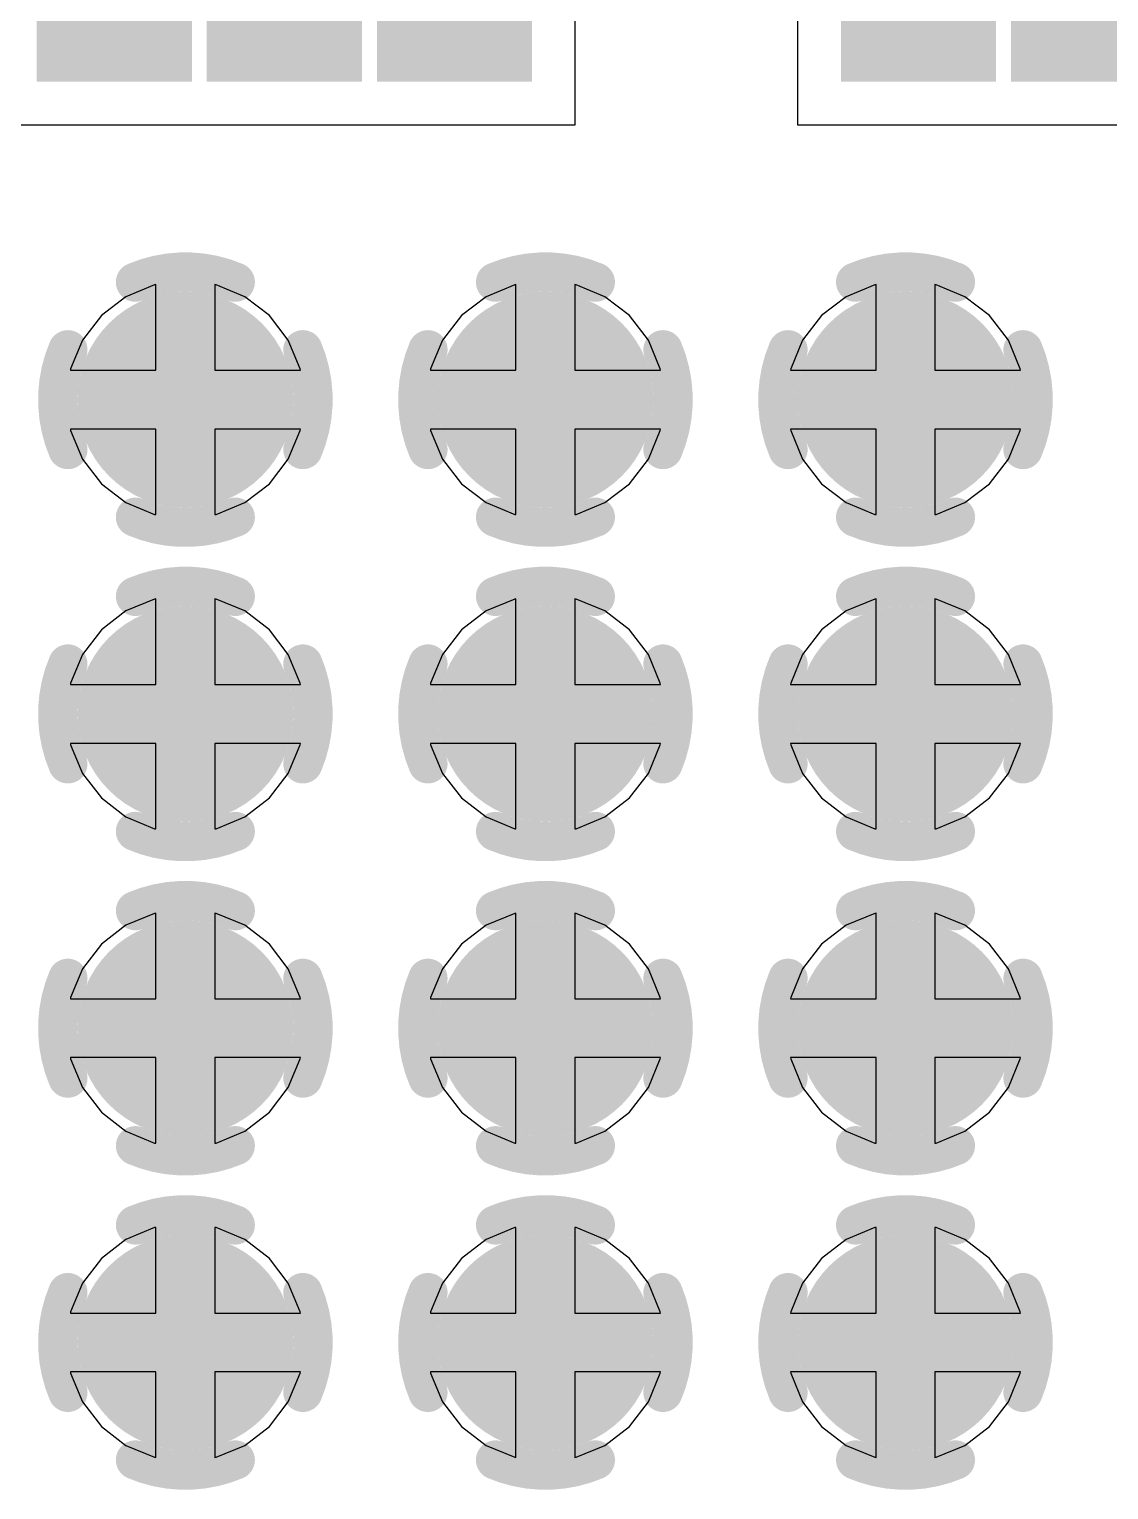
# Model space of a CAD drawing. Extents: x 68.2 to 119.3, y 46.6 to 104.3.
# Drawn here: x 100.71 to 107.69, y 60.52 to 69.96 of the extents above; entities that cross this region are included whole.
import ezdxf

# ---------------------------------------------------------------- set-up
doc = ezdxf.new("R2010")
doc.units = 0
doc.layers.get('0').update_dxf_attribs({"linetype": 'CONTINUOUS'})
for name, color, linetype in [('BOTTOMLAYER', 5, 'CONTINUOUS'), ('BOTTOMSOLDER', 6, 'CONTINUOUS'), ('INTERNALPLANE1', 76, 'CONTINUOUS'), ('INTERNALPLANE2', 16, 'CONTINUOUS'), ('MULTILAYER', 9, 'CONTINUOUS'), ('TOPLAYER', 1, 'CONTINUOUS'), ('TOPPASTE', 8, 'CONTINUOUS'), ('TOPSOLDER', 216, 'CONTINUOUS')]:
    doc.layers.add(name, color=color, linetype=linetype)

# ---------------------------------------------------------------- blocks, each defined once
blk = doc.blocks.new('NEO_M8N_10')
at = {"layer": 'TOPLAYER'}
for points in [[(4, 13.2), (4, 11.2), (4.8, 13.2), (4.8, 11.2)], [(5.1, 13.2), (5.1, 11.2), (5.9, 13.2), (5.9, 11.2)], [(6.2, 13.2), (6.2, 11.2), (7, 13.2), (7, 11.2)], [(9.2, 13.2), (9.2, 11.2), (10, 13.2), (10, 11.2)], [(10.3, 13.2), (10.3, 11.2), (11.1, 13.2), (11.1, 11.2)]]:
    blk.add_solid(points, dxfattribs=at)
at = {"layer": 'TOPPASTE'}
for points in [[(4, 13.2), (4, 11.2), (4.8, 13.2), (4.8, 11.2)], [(5.1, 13.2), (5.1, 11.2), (5.9, 13.2), (5.9, 11.2)], [(6.2, 13.2), (6.2, 11.2), (7, 13.2), (7, 11.2)], [(9.2, 13.2), (9.2, 11.2), (10, 13.2), (10, 11.2)], [(10.3, 13.2), (10.3, 11.2), (11.1, 13.2), (11.1, 11.2)]]:
    blk.add_solid(points, dxfattribs=at)
at = {"layer": 'TOPSOLDER'}
for points in [[(3.8984, 13.3016), (3.8984, 11.0984), (4.9016, 13.3016), (4.9016, 11.0984)], [(4.9984, 13.3016), (4.9984, 11.0984), (6.0016, 13.3016), (6.0016, 11.0984)], [(6.0984, 13.3016), (6.0984, 11.0984), (7.1016, 13.3016), (7.1016, 11.0984)], [(9.0984, 13.3016), (9.0984, 11.0984), (10.1016, 13.3016), (10.1016, 11.0984)], [(10.1984, 13.3016), (10.1984, 11.0984), (11.2016, 13.3016), (11.2016, 11.0984)]]:
    blk.add_solid(points, dxfattribs=at)

msp = doc.modelspace()

# ---------------------------------------------------------------- linework, layer by layer
at = {"layer": 'BOTTOMLAYER'}
for p, q in [((101.5237, 68.3064), (101.3384, 68.2296)), ((101.5322, 68.3075), (101.5237, 68.3064)), ((101.5322, 67.7545), (101.5322, 68.3075)), ((101.9216, 68.3064), (101.9132, 68.3075)), ((101.9132, 68.3075), (101.9132, 67.7545)), ((102.107, 68.2296), (101.9216, 68.3064)), ((103.8521, 68.3064), (103.6667, 68.2296)), ((103.8605, 68.3075), (103.8521, 68.3064)), ((103.8605, 67.7545), (103.8605, 68.3075)), ((104.2499, 68.3064), (104.2415, 68.3075)), ((104.2415, 68.3075), (104.2415, 67.7545)), ((104.4353, 68.2296), (104.2499, 68.3064)), ((106.1804, 68.3064), (105.995, 68.2296)), ((106.1888, 68.3075), (106.1804, 68.3064)), ((106.1888, 67.7545), (106.1888, 68.3075)), ((106.5783, 68.3064), (106.5698, 68.3075)), ((106.5698, 68.3075), (106.5698, 67.7545)), ((106.7636, 68.2296), (106.5783, 68.3064)), ((101.3384, 68.2296), (101.1792, 68.1075)), ((102.2661, 68.1075), (102.107, 68.2296)), ((103.6667, 68.2296), (103.5075, 68.1075)), ((104.5945, 68.1075), (104.4353, 68.2296)), ((105.995, 68.2296), (105.8359, 68.1075)), ((106.9228, 68.1075), (106.7636, 68.2296)), ((101.1792, 68.1075), (101.0571, 67.9483)), ((102.3883, 67.9483), (102.2661, 68.1075)), ((103.5075, 68.1075), (103.3854, 67.9483)), ((104.7166, 67.9483), (104.5945, 68.1075)), ((105.8359, 68.1075), (105.7137, 67.9483)), ((107.0449, 67.9483), (106.9228, 68.1075)), ((101.0571, 67.9483), (100.9803, 67.7629)), ((102.4651, 67.7629), (102.3883, 67.9483)), ((103.3854, 67.9483), (103.3086, 67.7629)), ((104.7934, 67.7629), (104.7166, 67.9483)), ((105.7137, 67.9483), (105.6369, 67.7629)), ((107.1217, 67.7629), (107.0449, 67.9483)), ((100.9803, 67.7629), (100.9792, 67.7545)), ((100.9792, 67.7545), (101.5322, 67.7545)), ((101.9132, 67.7545), (102.4662, 67.7545)), ((102.4662, 67.7545), (102.4651, 67.7629)), ((103.3086, 67.7629), (103.3075, 67.7545)), ((103.3075, 67.7545), (103.8605, 67.7545)), ((104.2415, 67.7545), (104.7945, 67.7545)), ((104.7945, 67.7545), (104.7934, 67.7629)), ((105.6369, 67.7629), (105.6358, 67.7545)), ((105.6358, 67.7545), (106.1888, 67.7545)), ((106.5698, 67.7545), (107.1228, 67.7545)), ((107.1228, 67.7545), (107.1217, 67.7629)), ((101.5322, 67.3735), (100.9792, 67.3735)), ((100.9792, 67.3735), (100.9803, 67.3651)), ((100.9803, 67.3651), (101.0571, 67.1797)), ((101.5322, 66.8205), (101.5322, 67.3735)), ((102.4662, 67.3735), (101.9132, 67.3735)), ((101.9132, 67.3735), (101.9132, 66.8205)), ((102.3883, 67.1797), (102.4651, 67.3651)), ((102.4651, 67.3651), (102.4662, 67.3735)), ((103.8605, 67.3735), (103.3075, 67.3735)), ((103.3075, 67.3735), (103.3086, 67.3651)), ((103.3086, 67.3651), (103.3854, 67.1797)), ((103.8605, 66.8205), (103.8605, 67.3735)), ((104.7945, 67.3735), (104.2415, 67.3735)), ((104.2415, 67.3735), (104.2415, 66.8205)), ((104.7166, 67.1797), (104.7934, 67.3651)), ((104.7934, 67.3651), (104.7945, 67.3735)), ((106.1888, 67.3735), (105.6358, 67.3735)), ((105.6358, 67.3735), (105.6369, 67.3651)), ((105.6369, 67.3651), (105.7137, 67.1797)), ((106.1888, 66.8205), (106.1888, 67.3735)), ((107.1228, 67.3735), (106.5698, 67.3735)), ((106.5698, 67.3735), (106.5698, 66.8205)), ((107.0449, 67.1797), (107.1217, 67.3651)), ((107.1217, 67.3651), (107.1228, 67.3735)), ((101.0571, 67.1797), (101.1792, 67.0205)), ((102.2661, 67.0205), (102.3883, 67.1797)), ((103.3854, 67.1797), (103.5075, 67.0205)), ((104.5945, 67.0205), (104.7166, 67.1797)), ((105.7137, 67.1797), (105.8359, 67.0205)), ((106.9228, 67.0205), (107.0449, 67.1797)), ((101.1792, 67.0205), (101.3384, 66.8984)), ((102.107, 66.8984), (102.2661, 67.0205)), ((103.5075, 67.0205), (103.6667, 66.8984)), ((104.4353, 66.8984), (104.5945, 67.0205)), ((105.8359, 67.0205), (105.995, 66.8984)), ((106.7636, 66.8984), (106.9228, 67.0205)), ((101.3384, 66.8984), (101.5237, 66.8216)), ((101.9216, 66.8216), (102.107, 66.8984)), ((103.6667, 66.8984), (103.8521, 66.8216)), ((104.2499, 66.8216), (104.4353, 66.8984)), ((105.995, 66.8984), (106.1804, 66.8216)), ((106.5783, 66.8216), (106.7636, 66.8984)), ((101.5237, 66.8216), (101.5322, 66.8205)), ((101.9132, 66.8205), (101.9216, 66.8216)), ((103.8521, 66.8216), (103.8605, 66.8205)), ((104.2415, 66.8205), (104.2499, 66.8216)), ((106.1804, 66.8216), (106.1888, 66.8205)), ((106.5698, 66.8205), (106.5783, 66.8216)), ((101.5238, 66.2744), (101.3384, 66.1976)), ((101.5322, 66.2755), (101.5238, 66.2744)), ((101.5322, 65.7225), (101.5322, 66.2755)), ((101.9216, 66.2744), (101.9132, 66.2755)), ((101.9132, 66.2755), (101.9132, 65.7225)), ((102.107, 66.1976), (101.9216, 66.2744)), ((103.8521, 66.2744), (103.6667, 66.1976)), ((103.8605, 66.2755), (103.8521, 66.2744)), ((103.8605, 65.7225), (103.8605, 66.2755)), ((104.2499, 66.2744), (104.2415, 66.2755)), ((104.2415, 66.2755), (104.2415, 65.7225)), ((104.4353, 66.1976), (104.2499, 66.2744)), ((106.1804, 66.2744), (105.995, 66.1976)), ((106.1888, 66.2755), (106.1804, 66.2744)), ((106.1888, 65.7225), (106.1888, 66.2755)), ((106.5783, 66.2744), (106.5698, 66.2755)), ((106.5698, 66.2755), (106.5698, 65.7225)), ((106.7636, 66.1976), (106.5783, 66.2744)), ((101.3384, 66.1976), (101.1792, 66.0755)), ((102.2661, 66.0755), (102.107, 66.1976)), ((103.6667, 66.1976), (103.5075, 66.0755)), ((104.5945, 66.0755), (104.4353, 66.1976)), ((105.995, 66.1976), (105.8359, 66.0755)), ((106.9228, 66.0755), (106.7636, 66.1976)), ((101.1792, 66.0755), (101.0571, 65.9163)), ((102.3883, 65.9163), (102.2661, 66.0755)), ((103.5075, 66.0755), (103.3854, 65.9163)), ((104.7166, 65.9163), (104.5945, 66.0755)), ((105.8359, 66.0755), (105.7137, 65.9163)), ((107.0449, 65.9163), (106.9228, 66.0755)), ((101.0571, 65.9163), (100.9803, 65.7309)), ((102.4651, 65.7309), (102.3883, 65.9163)), ((103.3854, 65.9163), (103.3086, 65.7309)), ((104.7934, 65.7309), (104.7166, 65.9163)), ((105.7137, 65.9163), (105.6369, 65.7309)), ((107.1217, 65.7309), (107.0449, 65.9163)), ((100.9803, 65.7309), (100.9792, 65.7225)), ((102.4662, 65.7225), (102.4651, 65.7309)), ((103.3086, 65.7309), (103.3075, 65.7225)), ((104.7945, 65.7225), (104.7934, 65.7309)), ((105.6369, 65.7309), (105.6358, 65.7225)), ((107.1228, 65.7225), (107.1217, 65.7309)), ((100.9792, 65.7225), (101.5322, 65.7225)), ((101.9132, 65.7225), (102.4662, 65.7225)), ((103.3075, 65.7225), (103.8605, 65.7225)), ((104.2415, 65.7225), (104.7945, 65.7225)), ((105.6358, 65.7225), (106.1888, 65.7225)), ((106.5698, 65.7225), (107.1228, 65.7225)), ((101.5322, 65.3415), (100.9792, 65.3415)), ((100.9792, 65.3415), (100.9803, 65.3331)), ((100.9803, 65.3331), (101.0571, 65.1477)), ((101.5322, 64.7885), (101.5322, 65.3415)), ((102.4662, 65.3415), (101.9132, 65.3415)), ((101.9132, 65.3415), (101.9132, 64.7885)), ((102.3883, 65.1477), (102.4651, 65.3331)), ((102.4651, 65.3331), (102.4662, 65.3415)), ((103.8605, 65.3415), (103.3075, 65.3415)), ((103.3075, 65.3415), (103.3086, 65.3331)), ((103.3086, 65.3331), (103.3854, 65.1477)), ((103.8605, 64.7885), (103.8605, 65.3415)), ((104.7945, 65.3415), (104.2415, 65.3415)), ((104.2415, 65.3415), (104.2415, 64.7885)), ((104.7166, 65.1477), (104.7934, 65.3331)), ((104.7934, 65.3331), (104.7945, 65.3415)), ((106.1888, 65.3415), (105.6358, 65.3415)), ((105.6358, 65.3415), (105.6369, 65.3331)), ((105.6369, 65.3331), (105.7137, 65.1477)), ((106.1888, 64.7885), (106.1888, 65.3415)), ((107.1228, 65.3415), (106.5698, 65.3415)), ((106.5698, 65.3415), (106.5698, 64.7885)), ((107.0449, 65.1477), (107.1217, 65.3331)), ((107.1217, 65.3331), (107.1228, 65.3415)), ((101.0571, 65.1477), (101.1792, 64.9885)), ((102.2661, 64.9885), (102.3883, 65.1477)), ((103.3854, 65.1477), (103.5075, 64.9885)), ((104.5945, 64.9885), (104.7166, 65.1477)), ((105.7137, 65.1477), (105.8359, 64.9885)), ((106.9228, 64.9885), (107.0449, 65.1477)), ((101.1792, 64.9885), (101.3384, 64.8664)), ((102.107, 64.8664), (102.2661, 64.9885)), ((103.5075, 64.9885), (103.6667, 64.8664)), ((104.4353, 64.8664), (104.5945, 64.9885)), ((105.8359, 64.9885), (105.995, 64.8664)), ((106.7636, 64.8664), (106.9228, 64.9885)), ((101.3384, 64.8664), (101.5238, 64.7896)), ((101.5238, 64.7896), (101.5322, 64.7885)), ((101.9132, 64.7885), (101.9216, 64.7896)), ((101.9216, 64.7896), (102.107, 64.8664)), ((103.6667, 64.8664), (103.8521, 64.7896)), ((103.8521, 64.7896), (103.8605, 64.7885)), ((104.2415, 64.7885), (104.2499, 64.7896)), ((104.2499, 64.7896), (104.4353, 64.8664)), ((105.995, 64.8664), (106.1804, 64.7896)), ((106.1804, 64.7896), (106.1888, 64.7885)), ((106.5698, 64.7885), (106.5783, 64.7896)), ((106.5783, 64.7896), (106.7636, 64.8664)), ((101.5238, 64.2424), (101.3384, 64.1656)), ((101.5322, 64.2435), (101.5238, 64.2424)), ((101.5322, 63.6905), (101.5322, 64.2435)), ((101.9216, 64.2424), (101.9132, 64.2435)), ((101.9132, 64.2435), (101.9132, 63.6905)), ((102.107, 64.1656), (101.9216, 64.2424)), ((103.8521, 64.2424), (103.6667, 64.1656)), ((103.8605, 64.2435), (103.8521, 64.2424)), ((103.8605, 63.6905), (103.8605, 64.2435)), ((104.2499, 64.2424), (104.2415, 64.2435)), ((104.2415, 64.2435), (104.2415, 63.6905)), ((104.4353, 64.1656), (104.2499, 64.2424)), ((106.1804, 64.2424), (105.9951, 64.1656)), ((106.1888, 64.2435), (106.1804, 64.2424)), ((106.1888, 63.6905), (106.1888, 64.2435)), ((106.5783, 64.2424), (106.5698, 64.2435)), ((106.5698, 64.2435), (106.5698, 63.6905)), ((106.7636, 64.1656), (106.5783, 64.2424)), ((101.3384, 64.1656), (101.1792, 64.0435)), ((102.2662, 64.0435), (102.107, 64.1656)), ((103.6667, 64.1656), (103.5076, 64.0435)), ((104.5945, 64.0435), (104.4353, 64.1656)), ((105.9951, 64.1656), (105.8359, 64.0435)), ((106.9228, 64.0435), (106.7636, 64.1656)), ((101.1792, 64.0435), (101.0571, 63.8843)), ((102.3883, 63.8843), (102.2662, 64.0435)), ((103.5076, 64.0435), (103.3854, 63.8843)), ((104.7166, 63.8843), (104.5945, 64.0435)), ((105.8359, 64.0435), (105.7137, 63.8843)), ((107.045, 63.8843), (106.9228, 64.0435)), ((101.0571, 63.8843), (100.9803, 63.6989)), ((102.4651, 63.6989), (102.3883, 63.8843)), ((103.3854, 63.8843), (103.3086, 63.6989)), ((104.7934, 63.6989), (104.7166, 63.8843)), ((105.7137, 63.8843), (105.637, 63.6989)), ((107.1217, 63.6989), (107.045, 63.8843)), ((100.9803, 63.6989), (100.9792, 63.6905)), ((100.9792, 63.6905), (101.5322, 63.6905)), ((101.9132, 63.6905), (102.4662, 63.6905)), ((102.4662, 63.6905), (102.4651, 63.6989)), ((103.3086, 63.6989), (103.3075, 63.6905)), ((103.3075, 63.6905), (103.8605, 63.6905)), ((104.2415, 63.6905), (104.7945, 63.6905)), ((104.7945, 63.6905), (104.7934, 63.6989)), ((105.637, 63.6989), (105.6358, 63.6905)), ((105.6358, 63.6905), (106.1888, 63.6905)), ((106.5698, 63.6905), (107.1228, 63.6905)), ((107.1228, 63.6905), (107.1217, 63.6989)), ((101.5322, 63.3095), (100.9792, 63.3095)), ((100.9792, 63.3095), (100.9803, 63.3011)), ((100.9803, 63.3011), (101.0571, 63.1157)), ((101.5322, 62.7565), (101.5322, 63.3095)), ((102.4662, 63.3095), (101.9132, 63.3095)), ((101.9132, 63.3095), (101.9132, 62.7565)), ((102.3883, 63.1157), (102.4651, 63.3011)), ((102.4651, 63.3011), (102.4662, 63.3095)), ((103.8605, 63.3095), (103.3075, 63.3095)), ((103.3075, 63.3095), (103.3086, 63.3011)), ((103.3086, 63.3011), (103.3854, 63.1157)), ((103.8605, 62.7565), (103.8605, 63.3095)), ((104.7945, 63.3095), (104.2415, 63.3095)), ((104.2415, 63.3095), (104.2415, 62.7565)), ((104.7166, 63.1157), (104.7934, 63.3011)), ((104.7934, 63.3011), (104.7945, 63.3095)), ((106.1888, 63.3095), (105.6358, 63.3095)), ((105.6358, 63.3095), (105.637, 63.3011)), ((105.637, 63.3011), (105.7137, 63.1157)), ((106.1888, 62.7565), (106.1888, 63.3095)), ((107.1228, 63.3095), (106.5698, 63.3095)), ((106.5698, 63.3095), (106.5698, 62.7565)), ((107.045, 63.1157), (107.1217, 63.3011)), ((107.1217, 63.3011), (107.1228, 63.3095)), ((101.0571, 63.1157), (101.1792, 62.9565)), ((102.2662, 62.9565), (102.3883, 63.1157)), ((103.3854, 63.1157), (103.5076, 62.9565)), ((104.5945, 62.9565), (104.7166, 63.1157)), ((105.7137, 63.1157), (105.8359, 62.9565)), ((106.9228, 62.9565), (107.045, 63.1157)), ((101.1792, 62.9565), (101.3384, 62.8344)), ((102.107, 62.8344), (102.2662, 62.9565)), ((103.5076, 62.9565), (103.6667, 62.8344)), ((104.4353, 62.8344), (104.5945, 62.9565)), ((105.8359, 62.9565), (105.9951, 62.8344)), ((106.7636, 62.8344), (106.9228, 62.9565)), ((101.3384, 62.8344), (101.5238, 62.7576)), ((101.9216, 62.7576), (102.107, 62.8344)), ((103.6667, 62.8344), (103.8521, 62.7576)), ((104.2499, 62.7576), (104.4353, 62.8344)), ((105.9951, 62.8344), (106.1804, 62.7576)), ((106.5783, 62.7576), (106.7636, 62.8344)), ((101.5238, 62.7576), (101.5322, 62.7565)), ((101.9132, 62.7565), (101.9216, 62.7576)), ((103.8521, 62.7576), (103.8605, 62.7565)), ((104.2415, 62.7565), (104.2499, 62.7576)), ((106.1804, 62.7576), (106.1888, 62.7565)), ((106.5698, 62.7565), (106.5783, 62.7576)), ((101.5238, 62.2104), (101.3384, 62.1336)), ((101.5322, 62.2115), (101.5238, 62.2104)), ((101.5322, 61.6585), (101.5322, 62.2115)), ((101.9216, 62.2104), (101.9132, 62.2115)), ((101.9132, 62.2115), (101.9132, 61.6585)), ((102.107, 62.1336), (101.9216, 62.2104)), ((103.8521, 62.2104), (103.6667, 62.1336)), ((103.8605, 62.2115), (103.8521, 62.2104)), ((103.8605, 61.6585), (103.8605, 62.2115)), ((104.2499, 62.2104), (104.2415, 62.2115)), ((104.2415, 62.2115), (104.2415, 61.6585)), ((104.4353, 62.1336), (104.2499, 62.2104)), ((106.1804, 62.2104), (105.9951, 62.1336)), ((106.1889, 62.2115), (106.1804, 62.2104)), ((106.1889, 61.6585), (106.1889, 62.2115)), ((106.5783, 62.2104), (106.5699, 62.2115)), ((106.5699, 62.2115), (106.5699, 61.6585)), ((106.7636, 62.1336), (106.5783, 62.2104)), ((101.3384, 62.1336), (101.1792, 62.0115)), ((102.2662, 62.0115), (102.107, 62.1336)), ((103.6667, 62.1336), (103.5076, 62.0115)), ((104.5945, 62.0115), (104.4353, 62.1336)), ((105.9951, 62.1336), (105.8359, 62.0115)), ((106.9228, 62.0115), (106.7636, 62.1336)), ((101.1792, 62.0115), (101.0571, 61.8523)), ((102.3883, 61.8523), (102.2662, 62.0115)), ((103.5076, 62.0115), (103.3854, 61.8523)), ((104.7166, 61.8523), (104.5945, 62.0115)), ((105.8359, 62.0115), (105.7138, 61.8523)), ((107.045, 61.8523), (106.9228, 62.0115)), ((101.0571, 61.8523), (100.9803, 61.6669)), ((102.4651, 61.6669), (102.3883, 61.8523)), ((103.3854, 61.8523), (103.3086, 61.6669)), ((104.7934, 61.6669), (104.7166, 61.8523)), ((105.7138, 61.8523), (105.637, 61.6669)), ((107.1217, 61.6669), (107.045, 61.8523)), ((100.9803, 61.6669), (100.9792, 61.6585)), ((100.9792, 61.6585), (101.5322, 61.6585)), ((101.9132, 61.6585), (102.4662, 61.6585)), ((102.4662, 61.6585), (102.4651, 61.6669)), ((103.3086, 61.6669), (103.3075, 61.6585)), ((103.3075, 61.6585), (103.8605, 61.6585)), ((104.2415, 61.6585), (104.7945, 61.6585)), ((104.7945, 61.6585), (104.7934, 61.6669)), ((105.637, 61.6669), (105.6359, 61.6585)), ((105.6359, 61.6585), (106.1889, 61.6585)), ((106.5699, 61.6585), (107.1229, 61.6585)), ((107.1229, 61.6585), (107.1217, 61.6669)), ((101.5322, 61.2775), (100.9792, 61.2775)), ((100.9792, 61.2775), (100.9803, 61.2691)), ((100.9803, 61.2691), (101.0571, 61.0837)), ((101.5322, 60.7245), (101.5322, 61.2775)), ((102.4662, 61.2775), (101.9132, 61.2775)), ((101.9132, 61.2775), (101.9132, 60.7245)), ((102.3883, 61.0837), (102.4651, 61.2691)), ((102.4651, 61.2691), (102.4662, 61.2775)), ((103.8605, 61.2775), (103.3075, 61.2775)), ((103.3075, 61.2775), (103.3086, 61.2691)), ((103.3086, 61.2691), (103.3854, 61.0837)), ((103.8605, 60.7245), (103.8605, 61.2775)), ((104.7945, 61.2775), (104.2415, 61.2775)), ((104.2415, 61.2775), (104.2415, 60.7245)), ((104.7166, 61.0837), (104.7934, 61.2691)), ((104.7934, 61.2691), (104.7945, 61.2775)), ((106.1889, 61.2775), (105.6359, 61.2775)), ((105.6359, 61.2775), (105.637, 61.2691)), ((105.637, 61.2691), (105.7138, 61.0837)), ((106.1889, 60.7245), (106.1889, 61.2775)), ((107.1229, 61.2775), (106.5699, 61.2775)), ((106.5699, 61.2775), (106.5699, 60.7245)), ((107.045, 61.0837), (107.1217, 61.2691)), ((107.1217, 61.2691), (107.1229, 61.2775)), ((101.0571, 61.0837), (101.1792, 60.9245)), ((102.2662, 60.9245), (102.3883, 61.0837)), ((103.3854, 61.0837), (103.5076, 60.9245)), ((104.5945, 60.9245), (104.7166, 61.0837)), ((105.7138, 61.0837), (105.8359, 60.9245)), ((106.9228, 60.9245), (107.045, 61.0837)), ((101.1792, 60.9245), (101.3384, 60.8024)), ((102.107, 60.8024), (102.2662, 60.9245)), ((103.5076, 60.9245), (103.6667, 60.8024)), ((104.4353, 60.8024), (104.5945, 60.9245)), ((105.8359, 60.9245), (105.9951, 60.8024)), ((106.7636, 60.8024), (106.9228, 60.9245)), ((101.3384, 60.8024), (101.5238, 60.7256)), ((101.5238, 60.7256), (101.5322, 60.7245)), ((101.9132, 60.7245), (101.9216, 60.7256)), ((101.9216, 60.7256), (102.107, 60.8024)), ((103.6667, 60.8024), (103.8521, 60.7256)), ((103.8521, 60.7256), (103.8605, 60.7245)), ((104.2415, 60.7245), (104.2499, 60.7256)), ((104.2499, 60.7256), (104.4353, 60.8024)), ((105.9951, 60.8024), (106.1804, 60.7256)), ((106.1804, 60.7256), (106.1889, 60.7245)), ((106.5699, 60.7245), (106.5783, 60.7256)), ((106.5783, 60.7256), (106.7636, 60.8024))]:
    msp.add_line(p, q, dxfattribs=at)
at = {"layer": 'BOTTOMLAYER', "const_width": 0.381}
for points in [[(101.5322, 67.564, 1), (101.9132, 67.564, 1)], [(103.8605, 67.564, 1), (104.2415, 67.564, 1)], [(106.1888, 67.564, 1), (106.5698, 67.564, 1)], [(101.5322, 65.532, 1), (101.9132, 65.532, 1)], [(103.8605, 65.532, 1), (104.2415, 65.532, 1)], [(106.1888, 65.532, 1), (106.5698, 65.532, 1)], [(101.5322, 63.5, 1), (101.9132, 63.5, 1)], [(103.8605, 63.5, 1), (104.2415, 63.5, 1)], [(106.1888, 63.5, 1), (106.5698, 63.5, 1)], [(101.5322, 61.468, 1), (101.9132, 61.468, 1)], [(103.8605, 61.468, 1), (104.2415, 61.468, 1)], [(106.1889, 61.468, 1), (106.5699, 61.468, 1)]]:
    msp.add_lwpolyline(points, format="xyb", close=True, dxfattribs=at)
at = {"layer": 'BOTTOMSOLDER', "const_width": 0.4826}
for points in [[(101.4814, 67.564, 1), (101.964, 67.564, 1)], [(103.8097, 67.564, 1), (104.2923, 67.564, 1)], [(106.138, 67.564, 1), (106.6206, 67.564, 1)], [(101.4814, 65.532, 1), (101.964, 65.532, 1)], [(103.8097, 65.532, 1), (104.2923, 65.532, 1)], [(106.138, 65.532, 1), (106.6206, 65.532, 1)], [(101.4814, 63.5, 1), (101.964, 63.5, 1)], [(103.8097, 63.5, 1), (104.2923, 63.5, 1)], [(106.138, 63.5, 1), (106.6206, 63.5, 1)], [(101.4814, 61.468, 1), (101.964, 61.468, 1)], [(103.8097, 61.468, 1), (104.2923, 61.468, 1)], [(106.1381, 61.468, 1), (106.6207, 61.468, 1)]]:
    msp.add_lwpolyline(points, format="xyb", close=True, dxfattribs=at)
at = {"layer": 'INTERNALPLANE1', "const_width": 0.254}
for points in [[(101.4001, 68.3239, -0.203452), (102.0452, 68.3239)], [(103.7284, 68.3239, -0.203452), (104.3735, 68.3239)], [(106.0568, 68.3239, -0.203452), (106.7019, 68.3239)], [(100.9628, 67.2415, -0.203452), (100.9628, 67.8865)], [(102.4825, 67.8865, -0.203452), (102.4825, 67.2415)], [(103.2911, 67.2415, -0.203452), (103.2911, 67.8865)], [(104.8109, 67.8865, -0.203452), (104.8109, 67.2415)], [(105.6195, 67.2415, -0.203452), (105.6195, 67.8865)], [(107.1392, 67.8865, -0.203452), (107.1392, 67.2415)], [(102.0452, 66.8041, -0.203452), (101.4001, 66.8041)], [(104.3735, 66.8041, -0.203452), (103.7284, 66.8041)], [(106.7019, 66.8041, -0.203452), (106.0568, 66.8041)], [(101.4001, 66.2919, -0.203452), (102.0452, 66.2919)], [(103.7285, 66.2919, -0.203452), (104.3736, 66.2919)], [(106.0568, 66.2919, -0.203452), (106.7019, 66.2919)], [(100.9628, 65.2095, -0.203452), (100.9628, 65.8545)], [(102.4826, 65.8545, -0.203452), (102.4826, 65.2095)], [(103.2911, 65.2095, -0.203452), (103.2911, 65.8545)], [(104.8109, 65.8545, -0.203452), (104.8109, 65.2095)], [(105.6195, 65.2095, -0.203452), (105.6195, 65.8545)], [(107.1392, 65.8545, -0.203452), (107.1392, 65.2095)], [(102.0452, 64.7721, -0.203452), (101.4001, 64.7721)], [(104.3736, 64.7721, -0.203452), (103.7285, 64.7721)], [(106.7019, 64.7721, -0.203452), (106.0568, 64.7721)], [(101.4001, 64.2599, -0.203452), (102.0452, 64.2599)], [(103.7285, 64.2599, -0.203452), (104.3736, 64.2599)], [(106.0568, 64.2599, -0.203452), (106.7019, 64.2599)], [(100.9628, 63.1775, -0.203452), (100.9628, 63.8225)], [(102.4826, 63.8225, -0.203452), (102.4826, 63.1775)], [(103.2911, 63.1775, -0.203452), (103.2911, 63.8225)], [(104.8109, 63.8225, -0.203452), (104.8109, 63.1775)], [(105.6195, 63.1775, -0.203452), (105.6195, 63.8225)], [(107.1392, 63.8225, -0.203452), (107.1392, 63.1775)], [(102.0452, 62.7401, -0.203452), (101.4001, 62.7401)], [(104.3736, 62.7401, -0.203452), (103.7285, 62.7401)], [(106.7019, 62.7401, -0.203452), (106.0568, 62.7401)], [(101.4001, 62.2279, -0.203452), (102.0452, 62.2279)], [(103.7285, 62.2279, -0.203452), (104.3736, 62.2279)], [(106.0568, 62.2279, -0.203452), (106.7019, 62.2279)], [(100.9628, 61.1455, -0.203452), (100.9628, 61.7905)], [(102.4826, 61.7905, -0.203452), (102.4826, 61.1455)], [(103.2911, 61.1455, -0.203452), (103.2911, 61.7905)], [(104.8109, 61.7905, -0.203452), (104.8109, 61.1455)], [(105.6195, 61.1455, -0.203452), (105.6195, 61.7905)], [(107.1392, 61.7905, -0.203452), (107.1392, 61.1455)], [(102.0452, 60.7081, -0.203452), (101.4001, 60.7081)], [(104.3736, 60.7081, -0.203452), (103.7285, 60.7081)], [(106.7019, 60.7081, -0.203452), (106.0568, 60.7081)]]:
    msp.add_lwpolyline(points, format="xyb", dxfattribs=at)
at = {"layer": 'INTERNALPLANE1', "const_width": 0.127}
for points in [[(101.3366, 68.3239, 1), (101.4636, 68.3239, 1)], [(101.9817, 68.3239, 1), (102.1087, 68.3239, 1)], [(103.6649, 68.3239, 1), (103.7919, 68.3239, 1)], [(104.31, 68.3239, 1), (104.437, 68.3239, 1)], [(105.9933, 68.3239, 1), (106.1203, 68.3239, 1)], [(106.6384, 68.3239, 1), (106.7654, 68.3239, 1)], [(100.8993, 67.8865, 1), (101.0263, 67.8865, 1)], [(102.419, 67.8865, 1), (102.546, 67.8865, 1)], [(103.2276, 67.8865, 1), (103.3546, 67.8865, 1)], [(104.7474, 67.8865, 1), (104.8744, 67.8865, 1)], [(105.556, 67.8865, 1), (105.683, 67.8865, 1)], [(107.0757, 67.8865, 1), (107.2027, 67.8865, 1)], [(100.8993, 67.2415, 1), (101.0263, 67.2415, 1)], [(102.419, 67.2415, 1), (102.546, 67.2415, 1)], [(103.2276, 67.2415, 1), (103.3546, 67.2415, 1)], [(104.7474, 67.2415, 1), (104.8744, 67.2415, 1)], [(105.556, 67.2415, 1), (105.683, 67.2415, 1)], [(107.0757, 67.2415, 1), (107.2027, 67.2415, 1)], [(101.3366, 66.8041, 1), (101.4636, 66.8041, 1)], [(101.9817, 66.8041, 1), (102.1087, 66.8041, 1)], [(103.6649, 66.8041, 1), (103.7919, 66.8041, 1)], [(104.31, 66.8041, 1), (104.437, 66.8041, 1)], [(105.9933, 66.8041, 1), (106.1203, 66.8041, 1)], [(106.6384, 66.8041, 1), (106.7654, 66.8041, 1)], [(101.3366, 66.2919, 1), (101.4636, 66.2919, 1)], [(101.9817, 66.2919, 1), (102.1087, 66.2919, 1)], [(103.665, 66.2919, 1), (103.792, 66.2919, 1)], [(104.3101, 66.2919, 1), (104.4371, 66.2919, 1)], [(105.9933, 66.2919, 1), (106.1203, 66.2919, 1)], [(106.6384, 66.2919, 1), (106.7654, 66.2919, 1)], [(100.8993, 65.8545, 1), (101.0263, 65.8545, 1)], [(102.4191, 65.8545, 1), (102.5461, 65.8545, 1)], [(103.2276, 65.8545, 1), (103.3546, 65.8545, 1)], [(104.7474, 65.8545, 1), (104.8744, 65.8545, 1)], [(105.556, 65.8545, 1), (105.683, 65.8545, 1)], [(107.0757, 65.8545, 1), (107.2027, 65.8545, 1)], [(100.8993, 65.2095, 1), (101.0263, 65.2095, 1)], [(102.4191, 65.2095, 1), (102.5461, 65.2095, 1)], [(103.2276, 65.2095, 1), (103.3546, 65.2095, 1)], [(104.7474, 65.2095, 1), (104.8744, 65.2095, 1)], [(105.556, 65.2095, 1), (105.683, 65.2095, 1)], [(107.0757, 65.2095, 1), (107.2027, 65.2095, 1)], [(101.3366, 64.7721, 1), (101.4636, 64.7721, 1)], [(101.9817, 64.7721, 1), (102.1087, 64.7721, 1)], [(103.665, 64.7721, 1), (103.792, 64.7721, 1)], [(104.3101, 64.7721, 1), (104.4371, 64.7721, 1)], [(105.9933, 64.7721, 1), (106.1203, 64.7721, 1)], [(106.6384, 64.7721, 1), (106.7654, 64.7721, 1)], [(101.3366, 64.2599, 1), (101.4636, 64.2599, 1)], [(101.9817, 64.2599, 1), (102.1087, 64.2599, 1)], [(103.665, 64.2599, 1), (103.792, 64.2599, 1)], [(104.3101, 64.2599, 1), (104.4371, 64.2599, 1)], [(105.9933, 64.2599, 1), (106.1203, 64.2599, 1)], [(106.6384, 64.2599, 1), (106.7654, 64.2599, 1)], [(100.8993, 63.8225, 1), (101.0263, 63.8225, 1)], [(102.4191, 63.8225, 1), (102.5461, 63.8225, 1)], [(103.2276, 63.8225, 1), (103.3546, 63.8225, 1)], [(104.7474, 63.8225, 1), (104.8744, 63.8225, 1)], [(105.556, 63.8225, 1), (105.683, 63.8225, 1)], [(107.0757, 63.8225, 1), (107.2027, 63.8225, 1)], [(100.8993, 63.1775, 1), (101.0263, 63.1775, 1)], [(102.4191, 63.1775, 1), (102.5461, 63.1775, 1)], [(103.2276, 63.1775, 1), (103.3546, 63.1775, 1)], [(104.7474, 63.1775, 1), (104.8744, 63.1775, 1)], [(105.556, 63.1775, 1), (105.683, 63.1775, 1)], [(107.0757, 63.1775, 1), (107.2027, 63.1775, 1)], [(101.3366, 62.7401, 1), (101.4636, 62.7401, 1)], [(101.9817, 62.7401, 1), (102.1087, 62.7401, 1)], [(103.665, 62.7401, 1), (103.792, 62.7401, 1)], [(104.3101, 62.7401, 1), (104.4371, 62.7401, 1)], [(105.9933, 62.7401, 1), (106.1203, 62.7401, 1)], [(106.6384, 62.7401, 1), (106.7654, 62.7401, 1)], [(101.3366, 62.2279, 1), (101.4636, 62.2279, 1)], [(101.9817, 62.2279, 1), (102.1087, 62.2279, 1)], [(103.665, 62.2279, 1), (103.792, 62.2279, 1)], [(104.3101, 62.2279, 1), (104.4371, 62.2279, 1)], [(105.9933, 62.2279, 1), (106.1203, 62.2279, 1)], [(106.6384, 62.2279, 1), (106.7654, 62.2279, 1)], [(100.8993, 61.7905, 1), (101.0263, 61.7905, 1)], [(102.4191, 61.7905, 1), (102.5461, 61.7905, 1)], [(103.2276, 61.7905, 1), (103.3546, 61.7905, 1)], [(104.7474, 61.7905, 1), (104.8744, 61.7905, 1)], [(105.556, 61.7905, 1), (105.683, 61.7905, 1)], [(107.0757, 61.7905, 1), (107.2027, 61.7905, 1)], [(100.8993, 61.1455, 1), (101.0263, 61.1455, 1)], [(102.4191, 61.1455, 1), (102.5461, 61.1455, 1)], [(103.2276, 61.1455, 1), (103.3546, 61.1455, 1)], [(104.7474, 61.1455, 1), (104.8744, 61.1455, 1)], [(105.556, 61.1455, 1), (105.683, 61.1455, 1)], [(107.0757, 61.1455, 1), (107.2027, 61.1455, 1)], [(101.3366, 60.7081, 1), (101.4636, 60.7081, 1)], [(101.9817, 60.7081, 1), (102.1087, 60.7081, 1)], [(103.665, 60.7081, 1), (103.792, 60.7081, 1)], [(104.3101, 60.7081, 1), (104.4371, 60.7081, 1)], [(105.9933, 60.7081, 1), (106.1203, 60.7081, 1)], [(106.6384, 60.7081, 1), (106.7654, 60.7081, 1)]]:
    msp.add_lwpolyline(points, format="xyb", close=True, dxfattribs=at)
at = {"layer": 'INTERNALPLANE2', "const_width": 0.6985}
for points in [[(101.3734, 67.564, 1), (102.0719, 67.564, 1)], [(103.7017, 67.564, 1), (104.4002, 67.564, 1)], [(106.0301, 67.564, 1), (106.7286, 67.564, 1)], [(101.3734, 65.532, 1), (102.0719, 65.532, 1)], [(103.7018, 65.532, 1), (104.4003, 65.532, 1)], [(106.0301, 65.532, 1), (106.7286, 65.532, 1)], [(101.3734, 63.5, 1), (102.0719, 63.5, 1)], [(103.7018, 63.5, 1), (104.4003, 63.5, 1)], [(106.0301, 63.5, 1), (106.7286, 63.5, 1)], [(101.3734, 61.468, 1), (102.0719, 61.468, 1)], [(103.7018, 61.468, 1), (104.4003, 61.468, 1)], [(106.0301, 61.468, 1), (106.7286, 61.468, 1)]]:
    msp.add_lwpolyline(points, format="xyb", close=True, dxfattribs=at)
at = {"layer": 'MULTILAYER', "const_width": 0.381}
for points in [[(101.5322, 67.564, 1), (101.9132, 67.564, 1)], [(103.8605, 67.564, 1), (104.2415, 67.564, 1)], [(106.1888, 67.564, 1), (106.5698, 67.564, 1)], [(101.5322, 65.532, 1), (101.9132, 65.532, 1)], [(103.8605, 65.532, 1), (104.2415, 65.532, 1)], [(106.1888, 65.532, 1), (106.5698, 65.532, 1)], [(101.5322, 63.5, 1), (101.9132, 63.5, 1)], [(103.8605, 63.5, 1), (104.2415, 63.5, 1)], [(106.1888, 63.5, 1), (106.5698, 63.5, 1)], [(101.5322, 61.468, 1), (101.9132, 61.468, 1)], [(103.8605, 61.468, 1), (104.2415, 61.468, 1)], [(106.1889, 61.468, 1), (106.5699, 61.468, 1)]]:
    msp.add_lwpolyline(points, format="xyb", close=True, dxfattribs=at)
at = {"layer": 'TOPLAYER'}
for p, q in [((104.2438, 69.3406), (104.2438, 72.1026)), ((105.6818, 72.1026), (105.6818, 69.3406)), ((99.3818, 69.3406), (100.9438, 69.3406)), ((100.9438, 69.3406), (100.9438, 69.3406)), ((100.9438, 69.3406), (101.5818, 69.3406)), ((101.5818, 69.3406), (101.5818, 69.3406)), ((101.5818, 69.3406), (103.1438, 69.3406)), ((103.1438, 69.3406), (103.1438, 69.3406)), ((103.1438, 69.3406), (104.2438, 69.3406)), ((105.6818, 69.3406), (106.7818, 69.3406)), ((106.7818, 69.3406), (106.7818, 69.3406)), ((106.7818, 69.3406), (108.3438, 69.3406)), ((101.5237, 68.3064), (101.3384, 68.2296)), ((101.5322, 68.3075), (101.5237, 68.3064)), ((101.5322, 67.7545), (101.5322, 68.3075)), ((101.9216, 68.3064), (101.9132, 68.3075)), ((101.9132, 68.3075), (101.9132, 67.7545)), ((102.107, 68.2296), (101.9216, 68.3064)), ((103.8521, 68.3064), (103.6667, 68.2296)), ((103.8605, 68.3075), (103.8521, 68.3064)), ((103.8605, 67.7545), (103.8605, 68.3075)), ((104.2499, 68.3064), (104.2415, 68.3075)), ((104.2415, 68.3075), (104.2415, 67.7545)), ((104.4353, 68.2296), (104.2499, 68.3064)), ((106.1804, 68.3064), (105.995, 68.2296)), ((106.1888, 68.3075), (106.1804, 68.3064)), ((106.1888, 67.7545), (106.1888, 68.3075)), ((106.5783, 68.3064), (106.5698, 68.3075)), ((106.5698, 68.3075), (106.5698, 67.7545)), ((106.7636, 68.2296), (106.5783, 68.3064)), ((101.3384, 68.2296), (101.1792, 68.1075)), ((102.2661, 68.1075), (102.107, 68.2296)), ((103.6667, 68.2296), (103.5075, 68.1075)), ((104.5945, 68.1075), (104.4353, 68.2296)), ((105.995, 68.2296), (105.8359, 68.1075)), ((106.9228, 68.1075), (106.7636, 68.2296)), ((101.1792, 68.1075), (101.0571, 67.9483)), ((102.3883, 67.9483), (102.2661, 68.1075)), ((103.5075, 68.1075), (103.3854, 67.9483)), ((104.7166, 67.9483), (104.5945, 68.1075)), ((105.8359, 68.1075), (105.7137, 67.9483)), ((107.0449, 67.9483), (106.9228, 68.1075)), ((101.0571, 67.9483), (100.9803, 67.7629)), ((102.4651, 67.7629), (102.3883, 67.9483)), ((103.3854, 67.9483), (103.3086, 67.7629)), ((104.7934, 67.7629), (104.7166, 67.9483)), ((105.7137, 67.9483), (105.6369, 67.7629)), ((107.1217, 67.7629), (107.0449, 67.9483)), ((100.9803, 67.7629), (100.9792, 67.7545)), ((100.9792, 67.7545), (101.5322, 67.7545)), ((101.9132, 67.7545), (102.4662, 67.7545)), ((102.4662, 67.7545), (102.4651, 67.7629)), ((103.3086, 67.7629), (103.3075, 67.7545)), ((103.3075, 67.7545), (103.8605, 67.7545)), ((104.2415, 67.7545), (104.7945, 67.7545)), ((104.7945, 67.7545), (104.7934, 67.7629)), ((105.6369, 67.7629), (105.6358, 67.7545)), ((105.6358, 67.7545), (106.1888, 67.7545)), ((106.5698, 67.7545), (107.1228, 67.7545)), ((107.1228, 67.7545), (107.1217, 67.7629)), ((101.5322, 67.3735), (100.9792, 67.3735)), ((100.9792, 67.3735), (100.9803, 67.3651)), ((100.9803, 67.3651), (101.0571, 67.1797)), ((101.5322, 66.8205), (101.5322, 67.3735)), ((102.4662, 67.3735), (101.9132, 67.3735)), ((101.9132, 67.3735), (101.9132, 66.8205)), ((102.3883, 67.1797), (102.4651, 67.3651)), ((102.4651, 67.3651), (102.4662, 67.3735)), ((103.8605, 67.3735), (103.3075, 67.3735)), ((103.3075, 67.3735), (103.3086, 67.3651)), ((103.3086, 67.3651), (103.3854, 67.1797)), ((103.8605, 66.8205), (103.8605, 67.3735)), ((104.7945, 67.3735), (104.2415, 67.3735)), ((104.2415, 67.3735), (104.2415, 66.8205)), ((104.7166, 67.1797), (104.7934, 67.3651)), ((104.7934, 67.3651), (104.7945, 67.3735)), ((106.1888, 67.3735), (105.6358, 67.3735)), ((105.6358, 67.3735), (105.6369, 67.3651)), ((105.6369, 67.3651), (105.7137, 67.1797)), ((106.1888, 66.8205), (106.1888, 67.3735)), ((107.1228, 67.3735), (106.5698, 67.3735)), ((106.5698, 67.3735), (106.5698, 66.8205)), ((107.0449, 67.1797), (107.1217, 67.3651)), ((107.1217, 67.3651), (107.1228, 67.3735)), ((101.0571, 67.1797), (101.1792, 67.0205)), ((102.2661, 67.0205), (102.3883, 67.1797)), ((103.3854, 67.1797), (103.5075, 67.0205)), ((104.5945, 67.0205), (104.7166, 67.1797)), ((105.7137, 67.1797), (105.8359, 67.0205)), ((106.9228, 67.0205), (107.0449, 67.1797)), ((101.1792, 67.0205), (101.3384, 66.8984)), ((102.107, 66.8984), (102.2661, 67.0205)), ((103.5075, 67.0205), (103.6667, 66.8984)), ((104.4353, 66.8984), (104.5945, 67.0205)), ((105.8359, 67.0205), (105.995, 66.8984)), ((106.7636, 66.8984), (106.9228, 67.0205)), ((101.3384, 66.8984), (101.5237, 66.8216)), ((101.9216, 66.8216), (102.107, 66.8984)), ((103.6667, 66.8984), (103.8521, 66.8216)), ((104.2499, 66.8216), (104.4353, 66.8984)), ((105.995, 66.8984), (106.1804, 66.8216)), ((106.5783, 66.8216), (106.7636, 66.8984)), ((101.5237, 66.8216), (101.5322, 66.8205)), ((101.9132, 66.8205), (101.9216, 66.8216)), ((103.8521, 66.8216), (103.8605, 66.8205)), ((104.2415, 66.8205), (104.2499, 66.8216)), ((106.1804, 66.8216), (106.1888, 66.8205)), ((106.5698, 66.8205), (106.5783, 66.8216)), ((101.5238, 66.2744), (101.3384, 66.1976)), ((101.5322, 66.2755), (101.5238, 66.2744)), ((101.5322, 65.7225), (101.5322, 66.2755)), ((101.9216, 66.2744), (101.9132, 66.2755)), ((101.9132, 66.2755), (101.9132, 65.7225)), ((102.107, 66.1976), (101.9216, 66.2744)), ((103.8521, 66.2744), (103.6667, 66.1976)), ((103.8605, 66.2755), (103.8521, 66.2744)), ((103.8605, 65.7225), (103.8605, 66.2755)), ((104.2499, 66.2744), (104.2415, 66.2755)), ((104.2415, 66.2755), (104.2415, 65.7225)), ((104.4353, 66.1976), (104.2499, 66.2744)), ((106.1804, 66.2744), (105.995, 66.1976)), ((106.1888, 66.2755), (106.1804, 66.2744)), ((106.1888, 65.7225), (106.1888, 66.2755)), ((106.5783, 66.2744), (106.5698, 66.2755)), ((106.5698, 66.2755), (106.5698, 65.7225)), ((106.7636, 66.1976), (106.5783, 66.2744)), ((101.3384, 66.1976), (101.1792, 66.0755)), ((102.2661, 66.0755), (102.107, 66.1976)), ((103.6667, 66.1976), (103.5075, 66.0755)), ((104.5945, 66.0755), (104.4353, 66.1976)), ((105.995, 66.1976), (105.8359, 66.0755)), ((106.9228, 66.0755), (106.7636, 66.1976)), ((101.1792, 66.0755), (101.0571, 65.9163)), ((102.3883, 65.9163), (102.2661, 66.0755)), ((103.5075, 66.0755), (103.3854, 65.9163)), ((104.7166, 65.9163), (104.5945, 66.0755)), ((105.8359, 66.0755), (105.7137, 65.9163)), ((107.0449, 65.9163), (106.9228, 66.0755)), ((101.0571, 65.9163), (100.9803, 65.7309)), ((102.4651, 65.7309), (102.3883, 65.9163)), ((103.3854, 65.9163), (103.3086, 65.7309)), ((104.7934, 65.7309), (104.7166, 65.9163)), ((105.7137, 65.9163), (105.6369, 65.7309)), ((107.1217, 65.7309), (107.0449, 65.9163)), ((100.9803, 65.7309), (100.9792, 65.7225)), ((102.4662, 65.7225), (102.4651, 65.7309)), ((103.3086, 65.7309), (103.3075, 65.7225)), ((104.7945, 65.7225), (104.7934, 65.7309)), ((105.6369, 65.7309), (105.6358, 65.7225)), ((107.1228, 65.7225), (107.1217, 65.7309)), ((100.9792, 65.7225), (101.5322, 65.7225)), ((101.9132, 65.7225), (102.4662, 65.7225)), ((103.3075, 65.7225), (103.8605, 65.7225)), ((104.2415, 65.7225), (104.7945, 65.7225)), ((105.6358, 65.7225), (106.1888, 65.7225)), ((106.5698, 65.7225), (107.1228, 65.7225)), ((101.5322, 65.3415), (100.9792, 65.3415)), ((100.9792, 65.3415), (100.9803, 65.3331)), ((100.9803, 65.3331), (101.0571, 65.1477)), ((101.5322, 64.7885), (101.5322, 65.3415)), ((102.4662, 65.3415), (101.9132, 65.3415)), ((101.9132, 65.3415), (101.9132, 64.7885)), ((102.3883, 65.1477), (102.4651, 65.3331)), ((102.4651, 65.3331), (102.4662, 65.3415)), ((103.8605, 65.3415), (103.3075, 65.3415)), ((103.3075, 65.3415), (103.3086, 65.3331)), ((103.3086, 65.3331), (103.3854, 65.1477)), ((103.8605, 64.7885), (103.8605, 65.3415)), ((104.7945, 65.3415), (104.2415, 65.3415)), ((104.2415, 65.3415), (104.2415, 64.7885)), ((104.7166, 65.1477), (104.7934, 65.3331)), ((104.7934, 65.3331), (104.7945, 65.3415)), ((106.1888, 65.3415), (105.6358, 65.3415)), ((105.6358, 65.3415), (105.6369, 65.3331)), ((105.6369, 65.3331), (105.7137, 65.1477)), ((106.1888, 64.7885), (106.1888, 65.3415)), ((107.1228, 65.3415), (106.5698, 65.3415)), ((106.5698, 65.3415), (106.5698, 64.7885)), ((107.0449, 65.1477), (107.1217, 65.3331)), ((107.1217, 65.3331), (107.1228, 65.3415)), ((101.0571, 65.1477), (101.1792, 64.9885)), ((102.2661, 64.9885), (102.3883, 65.1477)), ((103.3854, 65.1477), (103.5075, 64.9885)), ((104.5945, 64.9885), (104.7166, 65.1477)), ((105.7137, 65.1477), (105.8359, 64.9885)), ((106.9228, 64.9885), (107.0449, 65.1477)), ((101.1792, 64.9885), (101.3384, 64.8664)), ((102.107, 64.8664), (102.2661, 64.9885)), ((103.5075, 64.9885), (103.6667, 64.8664)), ((104.4353, 64.8664), (104.5945, 64.9885)), ((105.8359, 64.9885), (105.995, 64.8664)), ((106.7636, 64.8664), (106.9228, 64.9885)), ((101.3384, 64.8664), (101.5238, 64.7896)), ((101.5238, 64.7896), (101.5322, 64.7885)), ((101.9132, 64.7885), (101.9216, 64.7896)), ((101.9216, 64.7896), (102.107, 64.8664)), ((103.6667, 64.8664), (103.8521, 64.7896)), ((103.8521, 64.7896), (103.8605, 64.7885)), ((104.2415, 64.7885), (104.2499, 64.7896)), ((104.2499, 64.7896), (104.4353, 64.8664)), ((105.995, 64.8664), (106.1804, 64.7896)), ((106.1804, 64.7896), (106.1888, 64.7885)), ((106.5698, 64.7885), (106.5783, 64.7896)), ((106.5783, 64.7896), (106.7636, 64.8664)), ((101.5238, 64.2424), (101.3384, 64.1656)), ((101.5322, 64.2435), (101.5238, 64.2424)), ((101.5322, 63.6905), (101.5322, 64.2435)), ((101.9216, 64.2424), (101.9132, 64.2435)), ((101.9132, 64.2435), (101.9132, 63.6905)), ((102.107, 64.1656), (101.9216, 64.2424)), ((103.8521, 64.2424), (103.6667, 64.1656)), ((103.8605, 64.2435), (103.8521, 64.2424)), ((103.8605, 63.6905), (103.8605, 64.2435)), ((104.2499, 64.2424), (104.2415, 64.2435)), ((104.2415, 64.2435), (104.2415, 63.6905)), ((104.4353, 64.1656), (104.2499, 64.2424)), ((106.1804, 64.2424), (105.9951, 64.1656)), ((106.1888, 64.2435), (106.1804, 64.2424)), ((106.1888, 63.6905), (106.1888, 64.2435)), ((106.5783, 64.2424), (106.5698, 64.2435)), ((106.5698, 64.2435), (106.5698, 63.6905)), ((106.7636, 64.1656), (106.5783, 64.2424)), ((101.3384, 64.1656), (101.1792, 64.0435)), ((102.2662, 64.0435), (102.107, 64.1656)), ((103.6667, 64.1656), (103.5076, 64.0435)), ((104.5945, 64.0435), (104.4353, 64.1656)), ((105.9951, 64.1656), (105.8359, 64.0435)), ((106.9228, 64.0435), (106.7636, 64.1656)), ((101.1792, 64.0435), (101.0571, 63.8843)), ((102.3883, 63.8843), (102.2662, 64.0435)), ((103.5076, 64.0435), (103.3854, 63.8843)), ((104.7166, 63.8843), (104.5945, 64.0435)), ((105.8359, 64.0435), (105.7137, 63.8843)), ((107.045, 63.8843), (106.9228, 64.0435)), ((101.0571, 63.8843), (100.9803, 63.6989)), ((102.4651, 63.6989), (102.3883, 63.8843)), ((103.3854, 63.8843), (103.3086, 63.6989)), ((104.7934, 63.6989), (104.7166, 63.8843)), ((105.7137, 63.8843), (105.637, 63.6989)), ((107.1217, 63.6989), (107.045, 63.8843)), ((100.9803, 63.6989), (100.9792, 63.6905)), ((100.9792, 63.6905), (101.5322, 63.6905)), ((101.9132, 63.6905), (102.4662, 63.6905)), ((102.4662, 63.6905), (102.4651, 63.6989)), ((103.3086, 63.6989), (103.3075, 63.6905)), ((103.3075, 63.6905), (103.8605, 63.6905)), ((104.2415, 63.6905), (104.7945, 63.6905)), ((104.7945, 63.6905), (104.7934, 63.6989)), ((105.637, 63.6989), (105.6358, 63.6905)), ((105.6358, 63.6905), (106.1888, 63.6905)), ((106.5698, 63.6905), (107.1228, 63.6905)), ((107.1228, 63.6905), (107.1217, 63.6989)), ((101.5322, 63.3095), (100.9792, 63.3095)), ((100.9792, 63.3095), (100.9803, 63.3011)), ((100.9803, 63.3011), (101.0571, 63.1157)), ((101.5322, 62.7565), (101.5322, 63.3095)), ((102.4662, 63.3095), (101.9132, 63.3095)), ((101.9132, 63.3095), (101.9132, 62.7565)), ((102.3883, 63.1157), (102.4651, 63.3011)), ((102.4651, 63.3011), (102.4662, 63.3095)), ((103.8605, 63.3095), (103.3075, 63.3095)), ((103.3075, 63.3095), (103.3086, 63.3011)), ((103.3086, 63.3011), (103.3854, 63.1157)), ((103.8605, 62.7565), (103.8605, 63.3095)), ((104.7945, 63.3095), (104.2415, 63.3095)), ((104.2415, 63.3095), (104.2415, 62.7565)), ((104.7166, 63.1157), (104.7934, 63.3011)), ((104.7934, 63.3011), (104.7945, 63.3095)), ((106.1888, 63.3095), (105.6358, 63.3095)), ((105.6358, 63.3095), (105.637, 63.3011)), ((105.637, 63.3011), (105.7137, 63.1157)), ((106.1888, 62.7565), (106.1888, 63.3095)), ((107.1228, 63.3095), (106.5698, 63.3095)), ((106.5698, 63.3095), (106.5698, 62.7565)), ((107.045, 63.1157), (107.1217, 63.3011)), ((107.1217, 63.3011), (107.1228, 63.3095)), ((101.0571, 63.1157), (101.1792, 62.9565)), ((102.2662, 62.9565), (102.3883, 63.1157)), ((103.3854, 63.1157), (103.5076, 62.9565)), ((104.5945, 62.9565), (104.7166, 63.1157)), ((105.7137, 63.1157), (105.8359, 62.9565)), ((106.9228, 62.9565), (107.045, 63.1157)), ((101.1792, 62.9565), (101.3384, 62.8344)), ((102.107, 62.8344), (102.2662, 62.9565)), ((103.5076, 62.9565), (103.6667, 62.8344)), ((104.4353, 62.8344), (104.5945, 62.9565)), ((105.8359, 62.9565), (105.9951, 62.8344)), ((106.7636, 62.8344), (106.9228, 62.9565)), ((101.3384, 62.8344), (101.5238, 62.7576)), ((101.9216, 62.7576), (102.107, 62.8344)), ((103.6667, 62.8344), (103.8521, 62.7576)), ((104.2499, 62.7576), (104.4353, 62.8344)), ((105.9951, 62.8344), (106.1804, 62.7576)), ((106.5783, 62.7576), (106.7636, 62.8344)), ((101.5238, 62.7576), (101.5322, 62.7565)), ((101.9132, 62.7565), (101.9216, 62.7576)), ((103.8521, 62.7576), (103.8605, 62.7565)), ((104.2415, 62.7565), (104.2499, 62.7576)), ((106.1804, 62.7576), (106.1888, 62.7565)), ((106.5698, 62.7565), (106.5783, 62.7576)), ((101.5238, 62.2104), (101.3384, 62.1336)), ((101.5322, 62.2115), (101.5238, 62.2104)), ((101.5322, 61.6585), (101.5322, 62.2115)), ((101.9216, 62.2104), (101.9132, 62.2115)), ((101.9132, 62.2115), (101.9132, 61.6585)), ((102.107, 62.1336), (101.9216, 62.2104)), ((103.8521, 62.2104), (103.6667, 62.1336)), ((103.8605, 62.2115), (103.8521, 62.2104)), ((103.8605, 61.6585), (103.8605, 62.2115)), ((104.2499, 62.2104), (104.2415, 62.2115)), ((104.2415, 62.2115), (104.2415, 61.6585)), ((104.4353, 62.1336), (104.2499, 62.2104)), ((106.1804, 62.2104), (105.9951, 62.1336)), ((106.1889, 62.2115), (106.1804, 62.2104)), ((106.1889, 61.6585), (106.1889, 62.2115)), ((106.5783, 62.2104), (106.5699, 62.2115)), ((106.5699, 62.2115), (106.5699, 61.6585)), ((106.7636, 62.1336), (106.5783, 62.2104)), ((101.3384, 62.1336), (101.1792, 62.0115)), ((102.2662, 62.0115), (102.107, 62.1336)), ((103.6667, 62.1336), (103.5076, 62.0115)), ((104.5945, 62.0115), (104.4353, 62.1336)), ((105.9951, 62.1336), (105.8359, 62.0115)), ((106.9228, 62.0115), (106.7636, 62.1336)), ((101.1792, 62.0115), (101.0571, 61.8523)), ((102.3883, 61.8523), (102.2662, 62.0115)), ((103.5076, 62.0115), (103.3854, 61.8523)), ((104.7166, 61.8523), (104.5945, 62.0115)), ((105.8359, 62.0115), (105.7138, 61.8523)), ((107.045, 61.8523), (106.9228, 62.0115)), ((101.0571, 61.8523), (100.9803, 61.6669)), ((102.4651, 61.6669), (102.3883, 61.8523)), ((103.3854, 61.8523), (103.3086, 61.6669)), ((104.7934, 61.6669), (104.7166, 61.8523)), ((105.7138, 61.8523), (105.637, 61.6669)), ((107.1217, 61.6669), (107.045, 61.8523)), ((100.9803, 61.6669), (100.9792, 61.6585)), ((100.9792, 61.6585), (101.5322, 61.6585)), ((101.9132, 61.6585), (102.4662, 61.6585)), ((102.4662, 61.6585), (102.4651, 61.6669)), ((103.3086, 61.6669), (103.3075, 61.6585)), ((103.3075, 61.6585), (103.8605, 61.6585)), ((104.2415, 61.6585), (104.7945, 61.6585)), ((104.7945, 61.6585), (104.7934, 61.6669)), ((105.637, 61.6669), (105.6359, 61.6585)), ((105.6359, 61.6585), (106.1889, 61.6585)), ((106.5699, 61.6585), (107.1229, 61.6585)), ((107.1229, 61.6585), (107.1217, 61.6669)), ((101.5322, 61.2775), (100.9792, 61.2775)), ((100.9792, 61.2775), (100.9803, 61.2691)), ((100.9803, 61.2691), (101.0571, 61.0837)), ((101.5322, 60.7245), (101.5322, 61.2775)), ((102.4662, 61.2775), (101.9132, 61.2775)), ((101.9132, 61.2775), (101.9132, 60.7245)), ((102.3883, 61.0837), (102.4651, 61.2691)), ((102.4651, 61.2691), (102.4662, 61.2775)), ((103.8605, 61.2775), (103.3075, 61.2775)), ((103.3075, 61.2775), (103.3086, 61.2691)), ((103.3086, 61.2691), (103.3854, 61.0837)), ((103.8605, 60.7245), (103.8605, 61.2775)), ((104.7945, 61.2775), (104.2415, 61.2775)), ((104.2415, 61.2775), (104.2415, 60.7245)), ((104.7166, 61.0837), (104.7934, 61.2691)), ((104.7934, 61.2691), (104.7945, 61.2775)), ((106.1889, 61.2775), (105.6359, 61.2775)), ((105.6359, 61.2775), (105.637, 61.2691)), ((105.637, 61.2691), (105.7138, 61.0837)), ((106.1889, 60.7245), (106.1889, 61.2775)), ((107.1229, 61.2775), (106.5699, 61.2775)), ((106.5699, 61.2775), (106.5699, 60.7245)), ((107.045, 61.0837), (107.1217, 61.2691)), ((107.1217, 61.2691), (107.1229, 61.2775)), ((101.0571, 61.0837), (101.1792, 60.9245)), ((102.2662, 60.9245), (102.3883, 61.0837)), ((103.3854, 61.0837), (103.5076, 60.9245)), ((104.5945, 60.9245), (104.7166, 61.0837)), ((105.7138, 61.0837), (105.8359, 60.9245)), ((106.9228, 60.9245), (107.045, 61.0837)), ((101.1792, 60.9245), (101.3384, 60.8024)), ((102.107, 60.8024), (102.2662, 60.9245)), ((103.5076, 60.9245), (103.6667, 60.8024)), ((104.4353, 60.8024), (104.5945, 60.9245)), ((105.8359, 60.9245), (105.9951, 60.8024)), ((106.7636, 60.8024), (106.9228, 60.9245)), ((101.3384, 60.8024), (101.5238, 60.7256)), ((101.5238, 60.7256), (101.5322, 60.7245)), ((101.9132, 60.7245), (101.9216, 60.7256)), ((101.9216, 60.7256), (102.107, 60.8024)), ((103.6667, 60.8024), (103.8521, 60.7256)), ((103.8521, 60.7256), (103.8605, 60.7245)), ((104.2415, 60.7245), (104.2499, 60.7256)), ((104.2499, 60.7256), (104.4353, 60.8024)), ((105.9951, 60.8024), (106.1804, 60.7256)), ((106.1804, 60.7256), (106.1889, 60.7245)), ((106.5699, 60.7245), (106.5783, 60.7256)), ((106.5783, 60.7256), (106.7636, 60.8024))]:
    msp.add_line(p, q, dxfattribs=at)
at = {"layer": 'TOPLAYER', "const_width": 0.381}
for points in [[(101.5322, 67.564, 1), (101.9132, 67.564, 1)], [(103.8605, 67.564, 1), (104.2415, 67.564, 1)], [(106.1888, 67.564, 1), (106.5698, 67.564, 1)], [(101.5322, 65.532, 1), (101.9132, 65.532, 1)], [(103.8605, 65.532, 1), (104.2415, 65.532, 1)], [(106.1888, 65.532, 1), (106.5698, 65.532, 1)], [(101.5322, 63.5, 1), (101.9132, 63.5, 1)], [(103.8605, 63.5, 1), (104.2415, 63.5, 1)], [(106.1888, 63.5, 1), (106.5698, 63.5, 1)], [(101.5322, 61.468, 1), (101.9132, 61.468, 1)], [(103.8605, 61.468, 1), (104.2415, 61.468, 1)], [(106.1889, 61.468, 1), (106.5699, 61.468, 1)]]:
    msp.add_lwpolyline(points, format="xyb", close=True, dxfattribs=at)
at = {"layer": 'TOPSOLDER', "const_width": 0.4826}
for points in [[(101.4814, 67.564, 1), (101.964, 67.564, 1)], [(103.8097, 67.564, 1), (104.2923, 67.564, 1)], [(106.138, 67.564, 1), (106.6206, 67.564, 1)], [(101.4814, 65.532, 1), (101.964, 65.532, 1)], [(103.8097, 65.532, 1), (104.2923, 65.532, 1)], [(106.138, 65.532, 1), (106.6206, 65.532, 1)], [(101.4814, 63.5, 1), (101.964, 63.5, 1)], [(103.8097, 63.5, 1), (104.2923, 63.5, 1)], [(106.138, 63.5, 1), (106.6206, 63.5, 1)], [(101.4814, 61.468, 1), (101.964, 61.468, 1)], [(103.8097, 61.468, 1), (104.2923, 61.468, 1)], [(106.1381, 61.468, 1), (106.6207, 61.468, 1)]]:
    msp.add_lwpolyline(points, format="xyb", close=True, dxfattribs=at)

# ---------------------------------------------------------------- block references
at = {"rotation": 360}
msp.add_blockref('NEO_M8N_10', (96.8628, 58.5216), dxfattribs=at)

doc.saveas('drawing.dxf')
